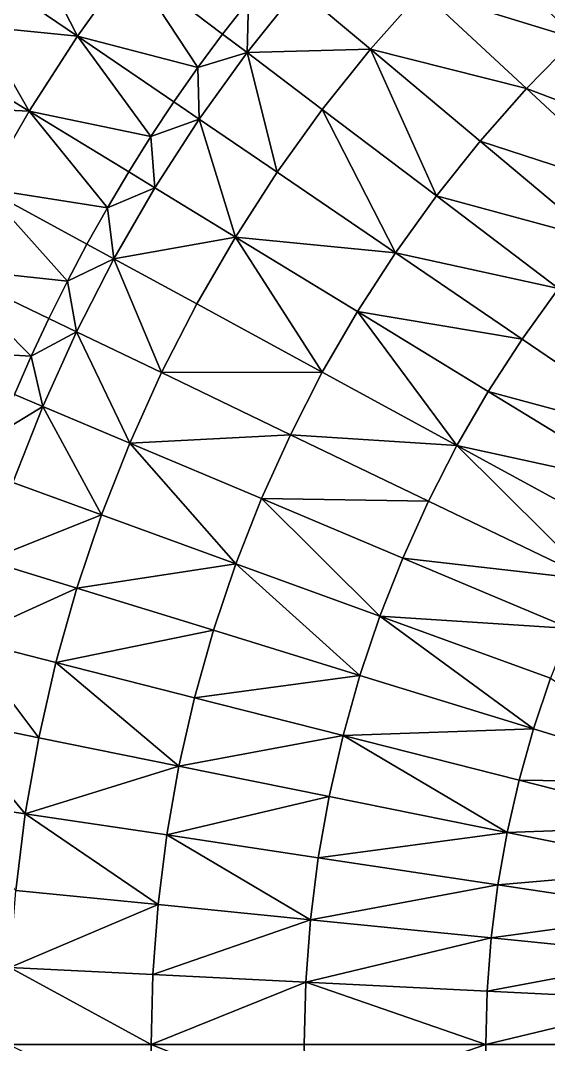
# Model space of a CAD drawing. Header units: millimetres. Extents: x -3750 to 5350, y -3750 to 3750.
# Drawn here: x -1515 to -994, y 0 to 1010 of the extents above; entities that cross this region are included whole.
import ezdxf

# ---------------------------------------------------------------- set-up
doc = ezdxf.new("R2010")
doc.units = ezdxf.units.MM
doc.header["$MEASUREMENT"] = 0
doc.layers.add('MESH_3D', color=2, linetype='CONTINUOUS')

msp = doc.modelspace()

# ---------------------------------------------------------------- linework, layer by layer
at = {"layer": 'MESH_3D'}
for points in [[(925.3, 3634, 32500), (-2410.5, 2872.7, 32500), (3378.6, -1627.1, 32500)], [(3378.6, -1627.1, 32500), (-2410.5, 2872.7, 32500), (-1955.4, -3199.8, 32500)], [(-1119.2, 1038.5, -989.8), (-1066.1, 1093, -989.8), (-967.7, 992.1, -1040.3)], [(-1066.1, 1093, -989.8), (-917, 1039.1, -1040.3), (-967.7, 992.1, -1040.3)], [(-1458.4, 994.3, -885.2), (-1528.5, 1042.1, -840.8), (-1502.1, 1079.9, -840.8)], [(-1458.4, 994.3, -885.2), (-1502.1, 1079.9, -840.8), (-1407, 1065.8, -885.2)], [(-1458.4, 994.3, -885.2), (-1407, 1065.8, -885.2), (-1339.7, 963.2, -939.1)], [(-1407, 1065.8, -885.2), (-1315.3, 996.3, -939.1), (-1339.7, 963.2, -939.1)], [(-1407, 1065.8, -885.2), (-1290, 1028.8, -939.1), (-1315.3, 996.3, -939.1)], [(-1458.4, 994.3, -885.2), (-1554, 1003.7, -840.8), (-1528.5, 1042.1, -840.8)], [(-1291.2, 978, -952.1), (-1290, 1028.8, -939.1), (-1240.8, 1041.2, -952.1)], [(-1291.2, 978, -952.1), (-1240.8, 1041.2, -952.1), (-1169.6, 981.4, -989.8)], [(-1240.8, 1041.2, -952.1), (-1119.2, 1038.5, -989.8), (-1169.6, 981.4, -989.8)], [(-1169.6, 981.4, -989.8), (-1119.2, 1038.5, -989.8), (-1015.9, 942.6, -1040.3)], [(-1119.2, 1038.5, -989.8), (-967.7, 992.1, -1040.3), (-1015.9, 942.6, -1040.3)], [(-1291.2, 978, -952.1), (-1315.3, 996.3, -939.1), (-1290, 1028.8, -939.1)], [(-1506.1, 920.4, -885.2), (-1578.6, 964.7, -840.8), (-1554, 1003.7, -840.8)], [(-1506.1, 920.4, -885.2), (-1554, 1003.7, -840.8), (-1458.4, 994.3, -885.2)], [(-1506.1, 920.4, -885.2), (-1458.4, 994.3, -885.2), (-1386, 895.2, -939.1)], [(-1458.4, 994.3, -885.2), (-1339.7, 963.2, -939.1), (-1363.3, 929.5, -939.1)], [(-1458.4, 994.3, -885.2), (-1363.3, 929.5, -939.1), (-1386, 895.2, -939.1)], [(-1291.2, 978, -952.1), (-1339.7, 963.2, -939.1), (-1315.3, 996.3, -939.1)], [(-1015.9, 942.6, -1040.3), (-967.7, 992.1, -1040.3), (-862.2, 884, -1086.9)], [(-1291.2, 978, -952.1), (-1169.6, 981.4, -989.8), (-1217.1, 921.9, -989.8)], [(-1217.1, 921.9, -989.8), (-1169.6, 981.4, -989.8), (-1104.7, 836.8, -1040.3)], [(-1169.6, 981.4, -989.8), (-1015.9, 942.6, -1040.3), (-1061.7, 890.8, -1040.3)], [(-1169.6, 981.4, -989.8), (-1061.7, 890.8, -1040.3), (-1104.7, 836.8, -1040.3)], [(-1338.3, 912.5, -952.1), (-1339.7, 963.2, -939.1), (-1291.2, 978, -952.1)], [(-1338.3, 912.5, -952.1), (-1291.2, 978, -952.1), (-1261.5, 860.1, -989.8)], [(-1291.2, 978, -952.1), (-1217.1, 921.9, -989.8), (-1261.5, 860.1, -989.8)], [(-1506.1, 920.4, -885.2), (-1602.1, 925, -840.8), (-1578.6, 964.7, -840.8)], [(-1338.3, 912.5, -952.1), (-1363.3, 929.5, -939.1), (-1339.7, 963.2, -939.1)], [(-1061.7, 890.8, -1040.3), (-1015.9, 942.6, -1040.3), (-905.2, 839.9, -1086.9)], [(-1015.9, 942.6, -1040.3), (-862.2, 884, -1086.9), (-905.2, 839.9, -1086.9)], [(-1338.3, 912.5, -952.1), (-1386, 895.2, -939.1), (-1363.3, 929.5, -939.1)], [(-1550.1, 844.2, -885.2), (-1602.1, 925, -840.8), (-1506.1, 920.4, -885.2)], [(-1550.1, 844.2, -885.2), (-1506.1, 920.4, -885.2), (-1428.9, 825, -939.1)], [(-1506.1, 920.4, -885.2), (-1386, 895.2, -939.1), (-1407.9, 860.4, -939.1)], [(-1506.1, 920.4, -885.2), (-1407.9, 860.4, -939.1), (-1428.9, 825, -939.1)], [(-1261.5, 860.1, -989.8), (-1217.1, 921.9, -989.8), (-1145.1, 780.7, -1040.3)], [(-1217.1, 921.9, -989.8), (-1104.7, 836.8, -1040.3), (-1145.1, 780.7, -1040.3)], [(-1382.1, 844.6, -952.1), (-1386, 895.2, -939.1), (-1338.3, 912.5, -952.1)], [(-1382.1, 844.6, -952.1), (-1338.3, 912.5, -952.1), (-1302.8, 796.1, -989.8)], [(-1338.3, 912.5, -952.1), (-1261.5, 860.1, -989.8), (-1302.8, 796.1, -989.8)], [(-1382.1, 844.6, -952.1), (-1407.9, 860.4, -939.1), (-1386, 895.2, -939.1)], [(-1104.7, 836.8, -1040.3), (-1061.7, 890.8, -1040.3), (-946, 793.8, -1086.9)], [(-1061.7, 890.8, -1040.3), (-905.2, 839.9, -1086.9), (-946, 793.8, -1086.9)], [(-1382.1, 844.6, -952.1), (-1428.9, 825, -939.1), (-1407.9, 860.4, -939.1)], [(-1302.8, 796.1, -989.8), (-1261.5, 860.1, -989.8), (-1145.1, 780.7, -1040.3)], [(-1590.3, 765.8, -885.2), (-1550.1, 844.2, -885.2), (-1468.3, 752.7, -939.1)], [(-1550.1, 844.2, -885.2), (-1428.9, 825, -939.1), (-1449.1, 789.1, -939.1)], [(-1550.1, 844.2, -885.2), (-1449.1, 789.1, -939.1), (-1468.3, 752.7, -939.1)], [(-1422.5, 774.7, -952.1), (-1428.9, 825, -939.1), (-1382.1, 844.6, -952.1)], [(-1422.5, 774.7, -952.1), (-1382.1, 844.6, -952.1), (-1302.8, 796.1, -989.8)], [(-1145.1, 780.7, -1040.3), (-1104.7, 836.8, -1040.3), (-984.3, 745.6, -1086.9)], [(-1104.7, 836.8, -1040.3), (-946, 793.8, -1086.9), (-984.3, 745.6, -1086.9)], [(-1422.5, 774.7, -952.1), (-1449.1, 789.1, -939.1), (-1428.9, 825, -939.1)], [(-1422.5, 774.7, -952.1), (-1468.3, 752.7, -939.1), (-1449.1, 789.1, -939.1)], [(-1422.5, 774.7, -952.1), (-1302.8, 796.1, -989.8), (-1340.9, 730.2, -989.8)], [(-1340.9, 730.2, -989.8), (-1302.8, 796.1, -989.8), (-1217.1, 662.8, -1040.3)], [(-1302.8, 796.1, -989.8), (-1182.6, 722.7, -1040.3), (-1217.1, 662.8, -1040.3)], [(-1302.8, 796.1, -989.8), (-1145.1, 780.7, -1040.3), (-1182.6, 722.7, -1040.3)], [(-1182.6, 722.7, -1040.3), (-1145.1, 780.7, -1040.3), (-1020.3, 695.6, -1086.9)], [(-1145.1, 780.7, -1040.3), (-984.3, 745.6, -1086.9), (-1020.3, 695.6, -1086.9)], [(-1459.4, 702.8, -952.1), (-1468.3, 752.7, -939.1), (-1422.5, 774.7, -952.1)], [(-1459.4, 702.8, -952.1), (-1422.5, 774.7, -952.1), (-1375.6, 662.5, -989.8)], [(-1422.5, 774.7, -952.1), (-1340.9, 730.2, -989.8), (-1375.6, 662.5, -989.8)], [(-1626.5, 685.6, -885.2), (-1590.3, 765.8, -885.2), (-1504, 678.6, -939.1)], [(-1590.3, 765.8, -885.2), (-1468.3, 752.7, -939.1), (-1486.6, 715.9, -939.1)], [(-1590.3, 765.8, -885.2), (-1486.6, 715.9, -939.1), (-1504, 678.6, -939.1)], [(-1459.4, 702.8, -952.1), (-1486.6, 715.9, -939.1), (-1468.3, 752.7, -939.1)], [(-1020.3, 695.6, -1086.9), (-984.3, 745.6, -1086.9), (-872.4, 594.8, -1133)], [(-1375.6, 662.5, -989.8), (-1340.9, 730.2, -989.8), (-1217.1, 662.8, -1040.3)], [(-1217.1, 662.8, -1040.3), (-1182.6, 722.7, -1040.3), (-1084.5, 590.6, -1086.9)], [(-1182.6, 722.7, -1040.3), (-1020.3, 695.6, -1086.9), (-1053.7, 643.9, -1086.9)], [(-1182.6, 722.7, -1040.3), (-1053.7, 643.9, -1086.9), (-1084.5, 590.6, -1086.9)], [(-1459.4, 702.8, -952.1), (-1504, 678.6, -939.1), (-1486.6, 715.9, -939.1)], [(-1492.6, 629.2, -952.1), (-1504, 678.6, -939.1), (-1459.4, 702.8, -952.1)], [(-1492.6, 629.2, -952.1), (-1459.4, 702.8, -952.1), (-1406.9, 593.1, -989.8)], [(-1459.4, 702.8, -952.1), (-1375.6, 662.5, -989.8), (-1406.9, 593.1, -989.8)], [(-1053.7, 643.9, -1086.9), (-1020.3, 695.6, -1086.9), (-872.4, 594.8, -1133)], [(-1626.5, 685.6, -885.2), (-1504, 678.6, -939.1), (-1520.4, 640.9, -939.1)], [(-1492.6, 629.2, -952.1), (-1520.4, 640.9, -939.1), (-1504, 678.6, -939.1)], [(-1406.9, 593.1, -989.8), (-1375.6, 662.5, -989.8), (-1248.6, 601.3, -1040.3)], [(-1375.6, 662.5, -989.8), (-1217.1, 662.8, -1040.3), (-1248.6, 601.3, -1040.3)], [(-1248.6, 601.3, -1040.3), (-1217.1, 662.8, -1040.3), (-1084.5, 590.6, -1086.9)], [(-1492.6, 629.2, -952.1), (-1535.9, 602.8, -939.1), (-1520.4, 640.9, -939.1)], [(-1084.5, 590.6, -1086.9), (-1053.7, 643.9, -1086.9), (-901, 550.6, -1133)], [(-1053.7, 643.9, -1086.9), (-872.4, 594.8, -1133), (-901, 550.6, -1133)], [(-1522.1, 554, -952.1), (-1535.9, 602.8, -939.1), (-1492.6, 629.2, -952.1)], [(-1522.1, 554, -952.1), (-1492.6, 629.2, -952.1), (-1434.7, 522.2, -989.8)], [(-1492.6, 629.2, -952.1), (-1406.9, 593.1, -989.8), (-1434.7, 522.2, -989.8)], [(-1406.9, 593.1, -989.8), (-1248.6, 601.3, -1040.3), (-1277.1, 538.3, -1040.3)], [(-1277.1, 538.3, -1040.3), (-1248.6, 601.3, -1040.3), (-1112.6, 535.8, -1086.9)], [(-1248.6, 601.3, -1040.3), (-1084.5, 590.6, -1086.9), (-1112.6, 535.8, -1086.9)], [(-1434.7, 522.2, -989.8), (-1406.9, 593.1, -989.8), (-1302.3, 474, -1040.3)], [(-1406.9, 593.1, -989.8), (-1277.1, 538.3, -1040.3), (-1302.3, 474, -1040.3)], [(-1112.6, 535.8, -1086.9), (-1084.5, 590.6, -1086.9), (-951.3, 458.1, -1133)], [(-1084.5, 590.6, -1086.9), (-901, 550.6, -1133), (-927.3, 505, -1133)], [(-1084.5, 590.6, -1086.9), (-927.3, 505, -1133), (-951.3, 458.1, -1133)], [(-1547.8, 477.4, -952.1), (-1522.1, 554, -952.1), (-1434.7, 522.2, -989.8)], [(-1302.3, 474, -1040.3), (-1277.1, 538.3, -1040.3), (-1160.4, 422.3, -1086.9)], [(-1277.1, 538.3, -1040.3), (-1137.9, 479.7, -1086.9), (-1160.4, 422.3, -1086.9)], [(-1277.1, 538.3, -1040.3), (-1112.6, 535.8, -1086.9), (-1137.9, 479.7, -1086.9)], [(-1137.9, 479.7, -1086.9), (-1112.6, 535.8, -1086.9), (-951.3, 458.1, -1133)], [(-1547.8, 477.4, -952.1), (-1434.7, 522.2, -989.8), (-1459, 450, -989.8)], [(-1459, 450, -989.8), (-1434.7, 522.2, -989.8), (-1302.3, 474, -1040.3)], [(-1569.7, 399.7, -952.1), (-1547.8, 477.4, -952.1), (-1459, 450, -989.8)], [(-1160.4, 422.3, -1086.9), (-1137.9, 479.7, -1086.9), (-973, 410.1, -1133)], [(-1137.9, 479.7, -1086.9), (-951.3, 458.1, -1133), (-973, 410.1, -1133)], [(-1459, 450, -989.8), (-1302.3, 474, -1040.3), (-1324.3, 408.5, -1040.3)], [(-1324.3, 408.5, -1040.3), (-1302.3, 474, -1040.3), (-1180, 364, -1086.9)], [(-1302.3, 474, -1040.3), (-1160.4, 422.3, -1086.9), (-1180, 364, -1086.9)], [(-1569.7, 399.7, -952.1), (-1459, 450, -989.8), (-1479.6, 376.8, -989.8)], [(-1479.6, 376.8, -989.8), (-1459, 450, -989.8), (-1324.3, 408.5, -1040.3)], [(-1180, 364, -1086.9), (-1160.4, 422.3, -1086.9), (-1009, 311.2, -1133)], [(-1160.4, 422.3, -1086.9), (-973, 410.1, -1133), (-992.2, 361.1, -1133)], [(-1160.4, 422.3, -1086.9), (-992.2, 361.1, -1133), (-1009, 311.2, -1133)], [(-1479.6, 376.8, -989.8), (-1324.3, 408.5, -1040.3), (-1343, 342, -1040.3)], [(-1343, 342, -1040.3), (-1324.3, 408.5, -1040.3), (-1180, 364, -1086.9)], [(-1587.7, 321, -952.1), (-1569.7, 399.7, -952.1), (-1496.5, 302.5, -989.8)], [(-1569.7, 399.7, -952.1), (-1479.6, 376.8, -989.8), (-1496.5, 302.5, -989.8)], [(-1496.5, 302.5, -989.8), (-1479.6, 376.8, -989.8), (-1358.4, 274.6, -1040.3)], [(-1479.6, 376.8, -989.8), (-1343, 342, -1040.3), (-1358.4, 274.6, -1040.3)], [(-1343, 342, -1040.3), (-1180, 364, -1086.9), (-1196.7, 304.7, -1086.9)], [(-1196.7, 304.7, -1086.9), (-1180, 364, -1086.9), (-1009, 311.2, -1133)], [(-1009, 311.2, -1133), (-992.2, 361.1, -1133), (-836.1, 257.9, -1170.9)], [(-1358.4, 274.6, -1040.3), (-1343, 342, -1040.3), (-1196.7, 304.7, -1086.9)], [(-1601.7, 241.4, -952.1), (-1587.7, 321, -952.1), (-1509.8, 227.6, -989.8)], [(-1587.7, 321, -952.1), (-1496.5, 302.5, -989.8), (-1509.8, 227.6, -989.8)], [(-1358.4, 274.6, -1040.3), (-1196.7, 304.7, -1086.9), (-1210.4, 244.7, -1086.9)], [(-1210.4, 244.7, -1086.9), (-1196.7, 304.7, -1086.9), (-1034.9, 209.2, -1133)], [(-1196.7, 304.7, -1086.9), (-1009, 311.2, -1133), (-1023.2, 260.5, -1133)], [(-1196.7, 304.7, -1086.9), (-1023.2, 260.5, -1133), (-1034.9, 209.2, -1133)], [(-1023.2, 260.5, -1133), (-1009, 311.2, -1133), (-836.1, 257.9, -1170.9)], [(-1509.8, 227.6, -989.8), (-1496.5, 302.5, -989.8), (-1358.4, 274.6, -1040.3)], [(-1509.8, 227.6, -989.8), (-1358.4, 274.6, -1040.3), (-1370.4, 206.6, -1040.3)], [(-1370.4, 206.6, -1040.3), (-1358.4, 274.6, -1040.3), (-1210.4, 244.7, -1086.9)], [(-1034.9, 209.2, -1133), (-1023.2, 260.5, -1133), (-847.9, 215.9, -1170.9)], [(-1023.2, 260.5, -1133), (-836.1, 257.9, -1170.9), (-847.9, 215.9, -1170.9)], [(-1370.4, 206.6, -1040.3), (-1210.4, 244.7, -1086.9), (-1221.1, 184, -1086.9)], [(-1221.1, 184, -1086.9), (-1210.4, 244.7, -1086.9), (-1034.9, 209.2, -1133)], [(-1601.7, 241.4, -952.1), (-1509.8, 227.6, -989.8), (-1519.2, 152, -989.8)], [(-1519.2, 152, -989.8), (-1509.8, 227.6, -989.8), (-1379, 138, -1040.3)], [(-1509.8, 227.6, -989.8), (-1370.4, 206.6, -1040.3), (-1379, 138, -1040.3)], [(-1034.9, 209.2, -1133), (-847.9, 215.9, -1170.9), (-857.6, 173.4, -1170.9)], [(-1379, 138, -1040.3), (-1370.4, 206.6, -1040.3), (-1228.7, 123, -1086.9)], [(-1370.4, 206.6, -1040.3), (-1221.1, 184, -1086.9), (-1228.7, 123, -1086.9)], [(-1221.1, 184, -1086.9), (-1034.9, 209.2, -1133), (-1044.1, 157.4, -1133)], [(-1044.1, 157.4, -1133), (-1034.9, 209.2, -1133), (-857.6, 173.4, -1170.9)], [(-1228.7, 123, -1086.9), (-1221.1, 184, -1086.9), (-1044.1, 157.4, -1133)], [(-1044.1, 157.4, -1133), (-857.6, 173.4, -1170.9), (-865.2, 130.4, -1170.9)], [(-1524.9, 76.1, -989.8), (-1519.2, 152, -989.8), (-1379, 138, -1040.3)], [(-1228.7, 123, -1086.9), (-1044.1, 157.4, -1133), (-1050.6, 105.1, -1133)], [(-1050.6, 105.1, -1133), (-1044.1, 157.4, -1133), (-865.2, 130.4, -1170.9)], [(-1524.9, 76.1, -989.8), (-1379, 138, -1040.3), (-1384.2, 69.1, -1040.3)], [(-1384.2, 69.1, -1040.3), (-1379, 138, -1040.3), (-1228.7, 123, -1086.9)], [(-1384.2, 69.1, -1040.3), (-1228.7, 123, -1086.9), (-1233.3, 61.6, -1086.9)], [(-1233.3, 61.6, -1086.9), (-1228.7, 123, -1086.9), (-1050.6, 105.1, -1133)], [(-1050.6, 105.1, -1133), (-865.2, 130.4, -1170.9), (-870.6, 87.1, -1170.9)], [(-1233.3, 61.6, -1086.9), (-1050.6, 105.1, -1133), (-1054.6, 52.6, -1133)], [(-1054.6, 52.6, -1133), (-1050.6, 105.1, -1133), (-870.6, 87.1, -1170.9)], [(-1054.6, 52.6, -1133), (-870.6, 87.1, -1170.9), (-873.9, 43.6, -1170.9)], [(-1526.8, 0, -989.8), (-1524.9, 76.1, -989.8), (-1385.9, 0, -1040.3)], [(-1524.9, 76.1, -989.8), (-1384.2, 69.1, -1040.3), (-1385.9, 0, -1040.3)], [(-1385.9, 0, -1040.3), (-1384.2, 69.1, -1040.3), (-1233.3, 61.6, -1086.9)], [(-1385.9, 0, -1040.3), (-1233.3, 61.6, -1086.9), (-1234.9, 0, -1086.9)], [(-1234.9, 0, -1086.9), (-1233.3, 61.6, -1086.9), (-1055.9, 0, -1133)], [(-1233.3, 61.6, -1086.9), (-1054.6, 52.6, -1133), (-1055.9, 0, -1133)], [(-1055.9, 0, -1133), (-1054.6, 52.6, -1133), (-873.9, 43.6, -1170.9)], [(-1055.9, 0, -1133), (-873.9, 43.6, -1170.9), (-875, 0, -1170.9)], [(-1526.8, 0, -989.8), (-1385.9, 0, -1040.3), (-1384.2, -69.1, -1040.3)], [(-1385.9, 0, -1040.3), (-1234.9, 0, -1086.9), (-1233.3, -61.6, -1086.9)], [(-1384.2, -69.1, -1040.3), (-1385.9, 0, -1040.3), (-1233.3, -61.6, -1086.9)], [(-1233.3, -61.6, -1086.9), (-1234.9, 0, -1086.9), (-1055.9, 0, -1133)], [(-1233.3, -61.6, -1086.9), (-1055.9, 0, -1133), (-1054.6, -52.6, -1133)], [(-1054.6, -52.6, -1133), (-1055.9, 0, -1133), (-875, 0, -1170.9)], [(-1054.6, -52.6, -1133), (-875, 0, -1170.9), (-873.9, -43.6, -1170.9)]]:
    msp.add_3dface(points, dxfattribs=at)

doc.saveas('drawing.dxf')
